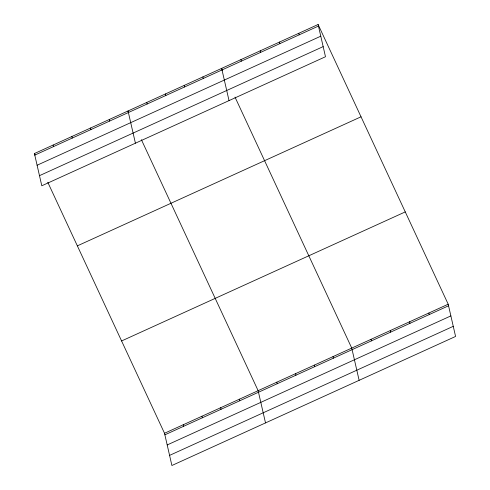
<?xml version="1.0" encoding="UTF-8"?>
<svg xmlns="http://www.w3.org/2000/svg" width="490" height="490" viewBox="0 0 490 490"><rect width="100%" height="100%" fill="white"/><g stroke="black" fill="none" stroke-linecap="round" stroke-linejoin="round"><path stroke-width="0.73" d="M318.102 24.5L325.483 56.736L41.803 185.784L34.423 153.548L318.102 24.5L448.197 304.217L455.577 336.452L171.898 465.5L164.518 433.264L47.781 182.268M34.784 155.116L318.457 26.068M37.099 165.234L320.779 36.187M39.488 175.665L323.167 46.617M77.353 245.858L361.032 116.804M121.587 340.96L405.261 211.907M164.518 433.264L448.197 304.217M164.879 434.832L448.552 305.785M167.194 444.951L450.874 315.903M169.583 455.382L453.262 326.328M222.601 70.425L221.652 68.38L229.032 100.609M235.004 97.094L351.747 348.09L359.127 380.326M128.674 112.333L128.037 110.961L135.418 143.196M141.389 139.681L258.132 390.677L265.513 422.913M34.423 153.548L35.06 154.913M428.903 312.994L429.265 314.555M409.615 321.765L409.971 323.333M390.328 330.542L390.683 332.11M371.034 339.319L371.396 340.881M298.808 33.277L299.17 34.845M279.521 42.048L279.876 43.616M333.022 356.61L333.384 358.178M260.227 50.825L260.588 52.393M314.298 365.13L314.66 366.692M240.939 59.602L241.3 61.17M295.574 373.643L295.936 375.211M276.856 382.163L277.211 383.725M202.927 76.893L203.283 78.461M184.203 85.413L184.565 86.975M239.408 399.197L239.769 400.765M165.479 93.927L165.841 95.495M220.684 407.711L221.045 409.279M146.761 102.447L147.116 104.015M201.966 416.231L202.321 417.799M183.242 424.75L183.597 426.312M109.313 119.48L109.674 121.048M90.589 128L90.95 129.562M71.865 136.514L72.226 138.082M53.147 145.034L53.502 146.596"/></g></svg>
